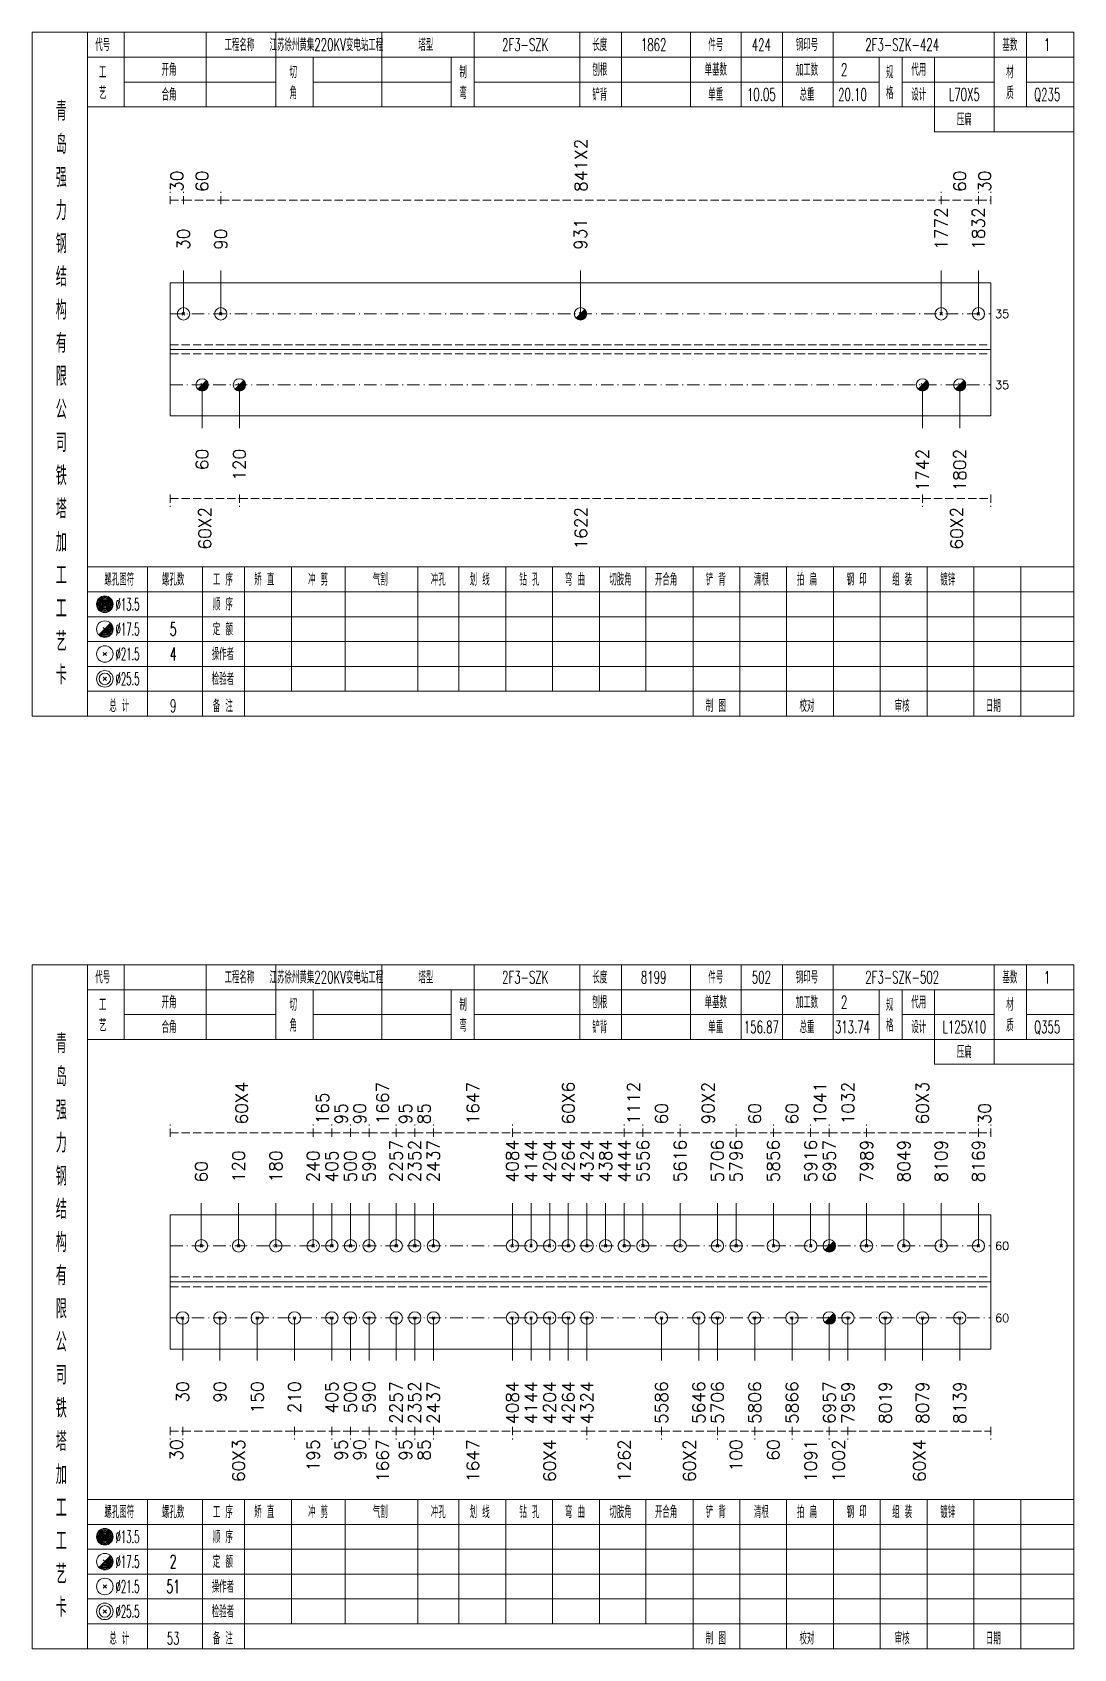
# Model space of a CAD drawing. Extents: x 0 to 4623, y -1159 to 4890.
# Drawn here: x 311.4 to 562.8, y 2475 to 2865 of the extents above; entities that cross this region are included whole.
import ezdxf
from ezdxf.enums import TextEntityAlignment as Align

# ---------------------------------------------------------------- set-up
doc = ezdxf.new("R2010")
doc.units = 0
doc.header["$MEASUREMENT"] = 0
doc.linetypes.add('一点画线', pattern=[5.2, 3, -1, 0.2, -1])
doc.linetypes.add('虚线', pattern=[2.75, 2, -0.75])
doc.layers.get('0').update_dxf_attribs({"linetype": 'CONTINUOUS', "lineweight": 25})
for name, color, linetype, lineweight in [('1', 7, 'CONTINUOUS', 25), ('4', 7, 'CONTINUOUS', 25), ('5', 7, 'CONTINUOUS', 25)]:
    doc.layers.add(name, color=color, linetype=linetype, lineweight=lineweight)
doc.styles.get("Standard").update_dxf_attribs({"font": 'simplex.shx', "width": 0.7, "height": 3, "bigfont": 'gbhzfs.shx'})

# ---------------------------------------------------------------- blocks, each defined once
blk = doc.blocks.new('孔21.5')
at = {"layer": '5', "color": 7, "linetype": 'Continuous', "lineweight": 13}
for p, q in [((-0.2, -0.2), (0.2, 0.2)), ((-0.2, 0.2), (0.2, -0.2))]:
    blk.add_line(p, q, dxfattribs=at)
blk.add_circle((0, 0), 1, dxfattribs=at)
blk = doc.blocks.new('孔17.5')
at = {"layer": '5', "color": 7, "linetype": 'Continuous', "lineweight": 13}
for p, q in [((-0.707, -0.707), (0.707, 0.707)), ((-0.2, 0.2), (0.2, -0.2))]:
    blk.add_line(p, q, dxfattribs=at)
blk.add_circle((0, 0), 1, dxfattribs=at)
for radius in [0.9, 0.8, 0.7, 0.6, 0.5, 0.4, 0.3, 0.2, 0.1]:
    blk.add_arc((0, 0), radius, 225, 45, dxfattribs=at)

msp = doc.modelspace()

# ---------------------------------------------------------------- linework, layer by layer
at = {"color": 8, "linetype": '虚线', "lineweight": 9}
for p, q in [((344.7, 2823.5), (344.7, 2826.5)), ((344.7, 2824.5), (347.892, 2824.5)), ((347.892, 2823.5), (347.892, 2826.5)), ((347.892, 2823.5), (347.892, 2826.5)), ((347.892, 2824.5), (356.892, 2824.5)), ((356.892, 2823.5), (356.892, 2826.5)), ((356.892, 2823.5), (356.892, 2826.5)), ((356.892, 2824.5), (530.8, 2824.5)), ((530.8, 2823.5), (530.8, 2826.5)), ((530.8, 2823.5), (530.8, 2826.5)), ((530.8, 2824.5), (539.8, 2824.5)), ((539.8, 2823.5), (539.8, 2826.5)), ((539.8, 2823.5), (539.8, 2826.5)), ((539.8, 2824.5), (542.8, 2824.5)), ((542.8, 2823.5), (542.8, 2826.5)), ((344.7, 2753.5), (344.7, 2750.5)), ((361.392, 2753.5), (361.392, 2750.5)), ((361.392, 2753.5), (361.392, 2750.5)), ((526.3, 2753.5), (526.3, 2750.5)), ((526.3, 2753.5), (526.3, 2750.5)), ((542.8, 2753.5), (542.8, 2750.5)), ((344.7, 2752.5), (361.392, 2752.5)), ((361.392, 2752.5), (526.3, 2752.5)), ((526.3, 2752.5), (542.8, 2752.5)), ((344.7, 2598.5), (344.7, 2601.5)), ((379.2, 2598.5), (379.2, 2601.5)), ((379.2, 2598.5), (379.2, 2601.5)), ((383.7, 2598.5), (383.7, 2601.5)), ((383.7, 2598.5), (383.7, 2601.5)), ((388.2, 2598.5), (388.2, 2601.5)), ((388.2, 2598.5), (388.2, 2601.5)), ((392.7, 2598.5), (392.7, 2601.5)), ((392.7, 2598.5), (392.7, 2601.5)), ((399.232, 2598.5), (399.232, 2601.5)), ((399.232, 2598.5), (399.232, 2601.5)), ((403.732, 2598.5), (403.732, 2601.5)), ((403.732, 2598.5), (403.732, 2601.5)), ((408.232, 2598.5), (408.232, 2601.5)), ((408.232, 2598.5), (408.232, 2601.5)), ((427.3, 2598.5), (427.3, 2601.5)), ((427.3, 2598.5), (427.3, 2601.5)), ((454.3, 2598.5), (454.3, 2601.5)), ((454.3, 2598.5), (454.3, 2601.5)), ((458.8, 2598.5), (458.8, 2601.5)), ((458.8, 2598.5), (458.8, 2601.5)), ((467.8, 2598.5), (467.8, 2601.5)), ((467.8, 2598.5), (467.8, 2601.5)), ((481.3, 2598.5), (481.3, 2601.5)), ((481.3, 2598.5), (481.3, 2601.5)), ((490.3, 2598.5), (490.3, 2601.5)), ((490.3, 2598.5), (490.3, 2601.5)), ((499.3, 2598.5), (499.3, 2601.5)), ((499.3, 2598.5), (499.3, 2601.5)), ((503.8, 2598.5), (503.8, 2601.5)), ((503.8, 2598.5), (503.8, 2601.5)), ((512.8, 2598.5), (512.8, 2601.5)), ((512.8, 2598.5), (512.8, 2601.5)), ((539.8, 2598.5), (539.8, 2601.5)), ((539.8, 2598.5), (539.8, 2601.5)), ((542.8, 2598.5), (542.8, 2601.5)), ((344.7, 2599.5), (379.2, 2599.5)), ((379.2, 2599.5), (383.7, 2599.5)), ((383.7, 2599.5), (388.2, 2599.5)), ((388.2, 2599.5), (392.7, 2599.5)), ((392.7, 2599.5), (399.232, 2599.5)), ((399.232, 2599.5), (403.732, 2599.5)), ((403.732, 2599.5), (408.232, 2599.5)), ((408.232, 2599.5), (427.3, 2599.5)), ((427.3, 2599.5), (454.3, 2599.5)), ((454.3, 2599.5), (458.8, 2599.5)), ((458.8, 2599.5), (467.8, 2599.5)), ((467.8, 2599.5), (481.3, 2599.5)), ((481.3, 2599.5), (490.3, 2599.5)), ((490.3, 2599.5), (499.3, 2599.5)), ((499.3, 2599.5), (503.8, 2599.5)), ((503.8, 2599.5), (512.8, 2599.5)), ((512.8, 2599.5), (539.8, 2599.5)), ((539.8, 2599.5), (542.8, 2599.5)), ((344.7, 2528.5), (344.7, 2525.5)), ((344.7, 2527.5), (347.7, 2527.5)), ((347.7, 2528.5), (347.7, 2525.5)), ((347.7, 2528.5), (347.7, 2525.5)), ((347.7, 2527.5), (374.7, 2527.5)), ((374.7, 2528.5), (374.7, 2525.5)), ((374.7, 2528.5), (374.7, 2525.5)), ((374.7, 2527.5), (383.7, 2527.5)), ((383.7, 2528.5), (383.7, 2525.5)), ((383.7, 2528.5), (383.7, 2525.5)), ((383.7, 2527.5), (388.2, 2527.5)), ((388.2, 2528.5), (388.2, 2525.5)), ((388.2, 2528.5), (388.2, 2525.5)), ((388.2, 2527.5), (392.7, 2527.5)), ((392.7, 2528.5), (392.7, 2525.5)), ((392.7, 2528.5), (392.7, 2525.5)), ((392.7, 2527.5), (399.232, 2527.5)), ((399.232, 2528.5), (399.232, 2525.5)), ((399.232, 2528.5), (399.232, 2525.5)), ((399.232, 2527.5), (403.732, 2527.5)), ((403.732, 2528.5), (403.732, 2525.5)), ((403.732, 2528.5), (403.732, 2525.5)), ((403.732, 2527.5), (408.232, 2527.5)), ((408.232, 2528.5), (408.232, 2525.5)), ((408.232, 2528.5), (408.232, 2525.5)), ((408.232, 2527.5), (427.3, 2527.5)), ((427.3, 2528.5), (427.3, 2525.5)), ((427.3, 2528.5), (427.3, 2525.5)), ((427.3, 2527.5), (445.3, 2527.5)), ((445.3, 2528.5), (445.3, 2525.5)), ((445.3, 2528.5), (445.3, 2525.5)), ((445.3, 2527.5), (463.3, 2527.5)), ((463.3, 2528.5), (463.3, 2525.5)), ((463.3, 2528.5), (463.3, 2525.5)), ((463.3, 2527.5), (476.8, 2527.5)), ((476.8, 2528.5), (476.8, 2525.5)), ((476.8, 2528.5), (476.8, 2525.5)), ((476.8, 2527.5), (485.8, 2527.5)), ((485.8, 2528.5), (485.8, 2525.5)), ((485.8, 2528.5), (485.8, 2525.5)), ((485.8, 2527.5), (494.8, 2527.5)), ((494.8, 2528.5), (494.8, 2525.5)), ((494.8, 2528.5), (494.8, 2525.5)), ((494.8, 2527.5), (503.8, 2527.5)), ((503.8, 2528.5), (503.8, 2525.5)), ((503.8, 2528.5), (503.8, 2525.5)), ((503.8, 2527.5), (508.3, 2527.5)), ((508.3, 2528.5), (508.3, 2525.5)), ((508.3, 2528.5), (508.3, 2525.5)), ((508.3, 2527.5), (542.8, 2527.5)), ((542.8, 2528.5), (542.8, 2525.5))]:
    msp.add_line(p, q, dxfattribs=at)
at = {"color": 7, "linetype": 'Continuous', "lineweight": 18}
for p, q in [((344.7, 2804.571), (344.7, 2772.429)), ((344.7, 2804.571), (542.8, 2804.571)), ((542.8, 2804.571), (542.8, 2772.429)), ((344.7, 2788.5), (542.8, 2788.5)), ((344.7, 2579.7), (344.7, 2547.3)), ((344.7, 2579.7), (542.8, 2579.7)), ((542.8, 2579.7), (542.8, 2547.3)), ((344.7, 2563.5), (542.8, 2563.5))]:
    msp.add_line(p, q, dxfattribs=at)
at = {"color": 7, "linetype": 'Continuous', "lineweight": 13}
for p, q in [((347.892, 2797.071), (347.892, 2807.5)), ((356.892, 2797.071), (356.892, 2807.5)), ((443.75, 2797.071), (443.75, 2807.5)), ((530.8, 2797.071), (530.8, 2807.5)), ((539.8, 2797.071), (539.8, 2807.5)), ((352.392, 2779.929), (352.392, 2769.5)), ((361.392, 2779.929), (361.392, 2769.5)), ((526.3, 2779.929), (526.3, 2769.5)), ((535.3, 2779.929), (535.3, 2769.5)), ((352.2, 2572.2), (352.2, 2582.5)), ((361.2, 2572.2), (361.2, 2582.5)), ((370.2, 2572.2), (370.2, 2582.5)), ((379.2, 2572.2), (379.2, 2582.5)), ((383.7, 2572.2), (383.7, 2582.5)), ((388.2, 2572.2), (388.2, 2582.5)), ((392.7, 2572.2), (392.7, 2582.5)), ((399.232, 2572.2), (399.232, 2582.5)), ((403.732, 2572.2), (403.732, 2582.5)), ((408.232, 2572.2), (408.232, 2582.5)), ((427.3, 2572.2), (427.3, 2582.5)), ((431.8, 2572.2), (431.8, 2582.5)), ((436.3, 2572.2), (436.3, 2582.5)), ((440.8, 2572.2), (440.8, 2582.5)), ((445.3, 2572.2), (445.3, 2582.5)), ((449.8, 2572.2), (449.8, 2582.5)), ((454.3, 2572.2), (454.3, 2582.5)), ((458.8, 2572.2), (458.8, 2582.5)), ((467.8, 2572.2), (467.8, 2582.5)), ((476.8, 2572.2), (476.8, 2582.5)), ((481.3, 2572.2), (481.3, 2582.5)), ((490.3, 2572.2), (490.3, 2582.5)), ((499.3, 2572.2), (499.3, 2582.5)), ((503.8, 2572.2), (503.8, 2582.5)), ((512.8, 2572.2), (512.8, 2582.5)), ((521.8, 2572.2), (521.8, 2582.5)), ((530.8, 2572.2), (530.8, 2582.5)), ((539.8, 2572.2), (539.8, 2582.5)), ((347.7, 2554.8), (347.7, 2544.5)), ((356.7, 2554.8), (356.7, 2544.5)), ((365.7, 2554.8), (365.7, 2544.5)), ((374.7, 2554.8), (374.7, 2544.5)), ((383.7, 2554.8), (383.7, 2544.5)), ((388.2, 2554.8), (388.2, 2544.5)), ((392.7, 2554.8), (392.7, 2544.5)), ((399.232, 2554.8), (399.232, 2544.5)), ((403.732, 2554.8), (403.732, 2544.5)), ((408.232, 2554.8), (408.232, 2544.5)), ((427.3, 2554.8), (427.3, 2544.5)), ((431.8, 2554.8), (431.8, 2544.5)), ((436.3, 2554.8), (436.3, 2544.5)), ((440.8, 2554.8), (440.8, 2544.5)), ((445.3, 2554.8), (445.3, 2544.5)), ((463.3, 2554.8), (463.3, 2544.5)), ((472.3, 2554.8), (472.3, 2544.5)), ((476.8, 2554.8), (476.8, 2544.5)), ((485.8, 2554.8), (485.8, 2544.5)), ((494.8, 2554.8), (494.8, 2544.5)), ((503.8, 2554.8), (503.8, 2544.5)), ((508.3, 2554.8), (508.3, 2544.5)), ((517.3, 2554.8), (517.3, 2544.5)), ((526.3, 2554.8), (526.3, 2544.5)), ((535.3, 2554.8), (535.3, 2544.5))]:
    msp.add_line(p, q, dxfattribs=at)
at = {"color": 3, "linetype": '一点画线', "lineweight": 13}
for p, q in [((344.7, 2797.071), (542.8, 2797.071)), ((344.7, 2779.929), (542.8, 2779.929)), ((344.7, 2572.2), (542.8, 2572.2)), ((344.7, 2554.8), (542.8, 2554.8))]:
    msp.add_line(p, q, dxfattribs=at)
at = {"color": 1, "linetype": '虚线', "lineweight": 18}
for p, q in [((344.7, 2789.571), (542.8, 2789.571)), ((344.7, 2787.429), (542.8, 2787.429)), ((344.7, 2564.7), (542.8, 2564.7)), ((344.7, 2562.3), (542.8, 2562.3))]:
    msp.add_line(p, q, dxfattribs=at)
at = {"layer": '1', "color": 7, "linetype": 'Continuous', "lineweight": 18}
for p, q in [((344.7, 2772.429), (542.8, 2772.429)), ((344.7, 2547.3), (542.8, 2547.3))]:
    msp.add_line(p, q, dxfattribs=at)
at = {"layer": '4', "color": 1, "linetype": 'Continuous', "lineweight": 18}
for p, q in [((324.7, 2700), (324.7, 2865)), ((333.6, 2847), (333.6, 2865)), ((353.4, 2847), (353.4, 2865)), ((370.2, 2847), (370.2, 2865)), ((395.8, 2847), (395.8, 2865)), ((418.1, 2847), (418.1, 2865)), ((443.6, 2847), (443.6, 2865)), ((453.6, 2847), (453.6, 2865)), ((470.3, 2847), (470.3, 2865)), ((482.5, 2847), (482.5, 2865)), ((492.5, 2847), (492.5, 2865)), ((504.7, 2847), (504.7, 2865)), ((543.6, 2841), (543.6, 2865)), ((551.4, 2847), (551.4, 2865)), ((324.7, 2859), (562.8, 2859)), ((379.2, 2847), (379.2, 2859)), ((412.5, 2847), (412.5, 2859)), ((515.8, 2847), (515.8, 2859)), ((521.4, 2847), (521.4, 2859)), ((529.2, 2841), (529.2, 2859)), ((333.6, 2853), (370.2, 2853)), ((379.2, 2853), (412.5, 2853)), ((418.1, 2853), (515.8, 2853)), ((521.4, 2853), (543.6, 2853)), ((551.4, 2853), (562.8, 2853)), ((324.7, 2847), (562.8, 2847)), ((529.2, 2841), (562.8, 2841)), ((324.7, 2736), (562.8, 2736)), ((339.2, 2700), (339.2, 2736)), ((352.5, 2700), (352.5, 2736)), ((362.6, 2700), (362.6, 2736)), ((374, 2706), (374, 2736)), ((386.9, 2706), (386.9, 2736)), ((404.5, 2706), (404.5, 2736)), ((414.4, 2706), (414.4, 2736)), ((425.7, 2706), (425.7, 2736)), ((437, 2706), (437, 2736)), ((448.3, 2706), (448.3, 2736)), ((459.5, 2706), (459.5, 2736)), ((470.9, 2706), (470.9, 2736)), ((482.2, 2706), (482.2, 2736)), ((493.5, 2706), (493.5, 2736)), ((504.8, 2706), (504.8, 2736)), ((516.1, 2706), (516.1, 2736)), ((527.4, 2706), (527.4, 2736)), ((538.7, 2706), (538.7, 2736)), ((550, 2706), (550, 2736)), ((324.7, 2730), (562.8, 2730)), ((324.7, 2724), (562.8, 2724)), ((324.7, 2718), (562.8, 2718)), ((324.7, 2712), (562.8, 2712)), ((324.7, 2706), (562.8, 2706)), ((470.9, 2700), (470.9, 2706)), ((482.2, 2700), (482.2, 2706)), ((493.5, 2700), (493.5, 2706)), ((504.8, 2700), (504.8, 2706)), ((516.1, 2700), (516.1, 2706)), ((527.4, 2700), (527.4, 2706)), ((538.7, 2700), (538.7, 2706)), ((550, 2700), (550, 2706)), ((324.7, 2475), (324.7, 2640)), ((333.6, 2622), (333.6, 2640)), ((353.4, 2622), (353.4, 2640)), ((370.2, 2622), (370.2, 2640)), ((395.8, 2622), (395.8, 2640)), ((418.1, 2622), (418.1, 2640)), ((443.6, 2622), (443.6, 2640)), ((453.6, 2622), (453.6, 2640)), ((470.3, 2622), (470.3, 2640)), ((482.5, 2622), (482.5, 2640)), ((492.5, 2622), (492.5, 2640)), ((504.7, 2622), (504.7, 2640)), ((543.6, 2616), (543.6, 2640)), ((551.4, 2622), (551.4, 2640)), ((324.7, 2634), (562.8, 2634)), ((379.2, 2622), (379.2, 2634)), ((412.5, 2622), (412.5, 2634)), ((515.8, 2622), (515.8, 2634)), ((521.4, 2622), (521.4, 2634)), ((529.2, 2616), (529.2, 2634)), ((333.6, 2628), (370.2, 2628)), ((379.2, 2628), (412.5, 2628)), ((418.1, 2628), (515.8, 2628)), ((521.4, 2628), (543.6, 2628)), ((551.4, 2628), (562.8, 2628)), ((324.7, 2622), (562.8, 2622)), ((529.2, 2616), (562.8, 2616)), ((324.7, 2511), (562.8, 2511)), ((339.2, 2475), (339.2, 2511)), ((352.5, 2475), (352.5, 2511)), ((362.6, 2475), (362.6, 2511)), ((374, 2481), (374, 2511)), ((386.9, 2481), (386.9, 2511)), ((404.5, 2481), (404.5, 2511)), ((414.4, 2481), (414.4, 2511)), ((425.7, 2481), (425.7, 2511)), ((437, 2481), (437, 2511)), ((448.3, 2481), (448.3, 2511)), ((459.5, 2481), (459.5, 2511)), ((470.9, 2481), (470.9, 2511)), ((482.2, 2481), (482.2, 2511)), ((493.5, 2481), (493.5, 2511)), ((504.8, 2481), (504.8, 2511)), ((516.1, 2481), (516.1, 2511)), ((527.4, 2481), (527.4, 2511)), ((538.7, 2481), (538.7, 2511)), ((550, 2481), (550, 2511)), ((324.7, 2505), (562.8, 2505)), ((324.7, 2499), (562.8, 2499)), ((324.7, 2493), (562.8, 2493)), ((324.7, 2487), (562.8, 2487)), ((324.7, 2481), (562.8, 2481)), ((470.9, 2475), (470.9, 2481)), ((482.2, 2475), (482.2, 2481)), ((493.5, 2475), (493.5, 2481)), ((504.8, 2475), (504.8, 2481)), ((516.1, 2475), (516.1, 2481)), ((527.4, 2475), (527.4, 2481)), ((538.7, 2475), (538.7, 2481)), ((550, 2475), (550, 2481))]:
    msp.add_line(p, q, dxfattribs=at)
at = {"layer": '4', "color": 7, "linetype": 'Continuous', "lineweight": 13}
for p, q in [((328.7, 2726.8), (329.1, 2727.2)), ((329.1, 2726.8), (328.7, 2727.2)), ((327.486, 2719.586), (330.314, 2722.414)), ((328.5, 2721.4), (329.3, 2720.6)), ((328.5, 2714.6), (329.3, 2715.4)), ((328.5, 2715.4), (329.3, 2714.6)), ((328.5, 2708.6), (329.3, 2709.4)), ((328.5, 2709.4), (329.3, 2708.6)), ((328.7, 2501.8), (329.1, 2502.2)), ((329.1, 2501.8), (328.7, 2502.2)), ((327.486, 2494.586), (330.314, 2497.414)), ((328.5, 2496.4), (329.3, 2495.6)), ((328.5, 2489.6), (329.3, 2490.4)), ((328.5, 2490.4), (329.3, 2489.6)), ((328.5, 2483.6), (329.3, 2484.4)), ((328.5, 2484.4), (329.3, 2483.6))]:
    msp.add_line(p, q, dxfattribs=at)
at = {"layer": '4', "color": 1, "linetype": 'Continuous', "lineweight": 18}
for points in [[(311.4, 2865), (311.4, 2700), (562.8, 2700), (562.8, 2865)], [(311.4, 2640), (311.4, 2475), (562.8, 2475), (562.8, 2640)]]:
    msp.add_lwpolyline(points, close=True, dxfattribs=at)
at = {"layer": '4', "color": 7, "linetype": 'Continuous', "lineweight": 13}
for centre, radius in [((328.9, 2727), 2), ((328.9, 2727), 1.8), ((328.9, 2727), 1.6), ((328.9, 2727), 1.4), ((328.9, 2727), 1.2), ((328.9, 2727), 1), ((328.9, 2727), 0.8), ((328.9, 2727), 0.6), ((328.9, 2727), 0.4), ((328.9, 2727), 0.2), ((328.9, 2721), 2), ((328.9, 2715), 2), ((328.9, 2709), 2), ((328.9, 2709), 1.4), ((328.9, 2502), 2), ((328.9, 2502), 1.8), ((328.9, 2502), 1.6), ((328.9, 2502), 1.4), ((328.9, 2502), 1.2), ((328.9, 2502), 1), ((328.9, 2502), 0.8), ((328.9, 2502), 0.6), ((328.9, 2502), 0.4), ((328.9, 2502), 0.2), ((328.9, 2496), 2), ((328.9, 2490), 2), ((328.9, 2484), 2), ((328.9, 2484), 1.4)]:
    msp.add_circle(centre, radius, dxfattribs=at)
for centre, radius in [((328.9, 2721), 1.8), ((328.9, 2721), 1.6), ((328.9, 2721), 1.4), ((328.9, 2721), 1.2), ((328.9, 2721), 1), ((328.9, 2721), 0.8), ((328.9, 2721), 0.6), ((328.9, 2721), 0.4), ((328.9, 2721), 0.2), ((328.9, 2496), 1.8), ((328.9, 2496), 1.6), ((328.9, 2496), 1.4), ((328.9, 2496), 1.2), ((328.9, 2496), 1), ((328.9, 2496), 0.8), ((328.9, 2496), 0.6), ((328.9, 2496), 0.4), ((328.9, 2496), 0.2)]:
    msp.add_arc(centre, radius, 225, 45, dxfattribs=at)

# ---------------------------------------------------------------- block references
at = {"color": 7, "linetype": 'Continuous', "lineweight": 13, "xscale": 1.5, "yscale": 1.5, "zscale": 1.5}
for name, p in [('孔21.5', (347.892, 2797.071)), ('孔21.5', (356.892, 2797.071)), ('孔17.5', (443.75, 2797.071)), ('孔21.5', (530.8, 2797.071)), ('孔21.5', (539.8, 2797.071)), ('孔21.5', (352.2, 2572.2)), ('孔21.5', (361.2, 2572.2)), ('孔21.5', (370.2, 2572.2)), ('孔21.5', (379.2, 2572.2)), ('孔21.5', (383.7, 2572.2)), ('孔21.5', (388.2, 2572.2)), ('孔21.5', (392.7, 2572.2)), ('孔21.5', (399.232, 2572.2)), ('孔21.5', (403.732, 2572.2)), ('孔21.5', (408.232, 2572.2)), ('孔21.5', (427.3, 2572.2)), ('孔21.5', (431.8, 2572.2)), ('孔21.5', (436.3, 2572.2)), ('孔21.5', (440.8, 2572.2)), ('孔21.5', (445.3, 2572.2)), ('孔21.5', (449.8, 2572.2)), ('孔21.5', (454.3, 2572.2)), ('孔21.5', (458.8, 2572.2)), ('孔21.5', (467.8, 2572.2)), ('孔21.5', (476.8, 2572.2)), ('孔21.5', (481.3, 2572.2)), ('孔21.5', (490.3, 2572.2)), ('孔21.5', (499.3, 2572.2)), ('孔17.5', (503.8, 2572.2)), ('孔21.5', (512.8, 2572.2)), ('孔21.5', (521.8, 2572.2)), ('孔21.5', (530.8, 2572.2)), ('孔21.5', (539.8, 2572.2))]:
    msp.add_blockref(name, p, dxfattribs=at)
at = {"layer": '1', "color": 7, "linetype": 'Continuous', "lineweight": 13, "xscale": 1.5, "yscale": 1.5, "zscale": 1.5}
for name, p in [('孔17.5', (352.392, 2779.929)), ('孔17.5', (361.392, 2779.929)), ('孔17.5', (526.3, 2779.929)), ('孔17.5', (535.3, 2779.929)), ('孔21.5', (347.7, 2554.8)), ('孔21.5', (356.7, 2554.8)), ('孔21.5', (365.7, 2554.8)), ('孔21.5', (374.7, 2554.8)), ('孔21.5', (383.7, 2554.8)), ('孔21.5', (388.2, 2554.8)), ('孔21.5', (392.7, 2554.8)), ('孔21.5', (399.232, 2554.8)), ('孔21.5', (403.732, 2554.8)), ('孔21.5', (408.232, 2554.8)), ('孔21.5', (427.3, 2554.8)), ('孔21.5', (431.8, 2554.8)), ('孔21.5', (436.3, 2554.8)), ('孔21.5', (440.8, 2554.8)), ('孔21.5', (445.3, 2554.8)), ('孔21.5', (463.3, 2554.8)), ('孔21.5', (472.3, 2554.8)), ('孔21.5', (476.8, 2554.8)), ('孔21.5', (485.8, 2554.8)), ('孔21.5', (494.8, 2554.8)), ('孔17.5', (503.8, 2554.8)), ('孔21.5', (508.3, 2554.8)), ('孔21.5', (517.3, 2554.8)), ('孔21.5', (526.3, 2554.8)), ('孔21.5', (535.3, 2554.8))]:
    msp.add_blockref(name, p, dxfattribs=at)

# ---------------------------------------------------------------- texts
at = {"color": 8, "linetype": 'Continuous', "lineweight": 9}
for s, p in [('841X2', (443.846, 2826.5)), ('30', (346.296, 2826.5)), ('60', (352.392, 2826.5)), ('60', (535.3, 2826.5)), ('30', (541.3, 2826.5)), ('60X4', (361.95, 2601.5)), ('1667', (395.966, 2601.5)), ('1647', (417.766, 2601.5)), ('60X6', (440.8, 2601.5)), ('1112', (456.55, 2601.5)), ('90X2', (474.55, 2601.5)), ('1041', (501.55, 2601.5)), ('1032', (508.3, 2601.5)), ('60X3', (526.3, 2601.5)), ('165', (381.45, 2601.5)), ('95', (385.95, 2601.5)), ('90', (390.45, 2601.5)), ('95', (401.482, 2601.5)), ('85', (405.982, 2601.5)), ('60', (463.3, 2601.5)), ('60', (485.8, 2601.5)), ('60', (494.8, 2601.5)), ('30', (541.3, 2601.5))]:
    msp.add_text(s, height=3, rotation=90, dxfattribs=at).set_placement(p, align=Align.MIDDLE_LEFT)
at = {"color": 7, "linetype": 'Continuous', "lineweight": 13}
for s, p in [('1772', (530.8, 2812.5)), ('1832', (539.8, 2812.5)), ('30', (347.892, 2812.5)), ('90', (356.892, 2812.5)), ('931', (443.75, 2812.5)), ('2257', (399.232, 2587.5)), ('2352', (403.732, 2587.5)), ('2437', (408.232, 2587.5)), ('4084', (427.3, 2587.5)), ('4144', (431.8, 2587.5)), ('4204', (436.3, 2587.5)), ('4264', (440.8, 2587.5)), ('4324', (445.3, 2587.5)), ('4384', (449.8, 2587.5)), ('4444', (454.3, 2587.5)), ('5556', (458.8, 2587.5)), ('5616', (467.8, 2587.5)), ('5706', (476.8, 2587.5)), ('5796', (481.3, 2587.5)), ('5856', (490.3, 2587.5)), ('5916', (499.3, 2587.5)), ('6957', (503.8, 2587.5)), ('120', (361.2, 2587.5)), ('180', (370.2, 2587.5)), ('240', (379.2, 2587.5)), ('405', (383.7, 2587.5)), ('500', (388.2, 2587.5)), ('590', (392.7, 2587.5)), ('7989', (512.8, 2587.5)), ('8049', (521.8, 2587.5)), ('8109', (530.8, 2587.5)), ('8169', (539.8, 2587.5)), ('60', (352.2, 2587.5))]:
    msp.add_text(s, height=3, rotation=90, dxfattribs=at).set_placement(p, align=Align.MIDDLE_LEFT)
for s, p in [('35', (543.8, 2797.071)), ('35', (543.8, 2779.929)), ('60', (543.8, 2572.2)), ('60', (543.8, 2554.8))]:
    msp.add_text(s, height=2, dxfattribs=at).set_placement(p, align=Align.MIDDLE_LEFT)
at = {"color": 8, "linetype": 'Continuous', "lineweight": 9}
for s, p in [('60X2', (353.046, 2750.5)), ('1622', (443.846, 2750.5)), ('60X2', (534.55, 2750.5)), ('30', (346.2, 2525.5)), ('60X3', (361.2, 2525.5)), ('195', (379.2, 2525.5)), ('95', (385.95, 2525.5)), ('90', (390.45, 2525.5)), ('1667', (395.966, 2525.5)), ('95', (401.482, 2525.5)), ('85', (405.982, 2525.5)), ('1647', (417.766, 2525.5)), ('60X4', (436.3, 2525.5)), ('1262', (454.3, 2525.5)), ('60X2', (470.05, 2525.5)), ('100', (481.3, 2525.5)), ('60', (490.3, 2525.5)), ('1091', (499.3, 2525.5)), ('1002', (506.05, 2525.5)), ('60X4', (525.55, 2525.5))]:
    msp.add_text(s, height=3, rotation=90, dxfattribs=at).set_placement(p, align=Align.MIDDLE_RIGHT)
at = {"layer": '1', "color": 7, "linetype": 'Continuous', "lineweight": 13}
for s, p in [('60', (352.392, 2764.5)), ('120', (361.392, 2764.5)), ('1742', (526.3, 2764.5)), ('1802', (535.3, 2764.5)), ('30', (347.7, 2539.5)), ('90', (356.7, 2539.5)), ('150', (365.7, 2539.5)), ('210', (374.7, 2539.5)), ('405', (383.7, 2539.5)), ('500', (388.2, 2539.5)), ('590', (392.7, 2539.5)), ('2257', (399.232, 2539.5)), ('2352', (403.732, 2539.5)), ('2437', (408.232, 2539.5)), ('4084', (427.3, 2539.5)), ('4144', (431.8, 2539.5)), ('4204', (436.3, 2539.5)), ('4264', (440.8, 2539.5)), ('4324', (445.3, 2539.5)), ('5586', (463.3, 2539.5)), ('5646', (472.3, 2539.5)), ('5706', (476.8, 2539.5)), ('5806', (485.8, 2539.5)), ('5866', (494.8, 2539.5)), ('6957', (503.8, 2539.5)), ('7959', (508.3, 2539.5)), ('8019', (517.3, 2539.5)), ('8079', (526.3, 2539.5)), ('8139', (535.3, 2539.5))]:
    msp.add_text(s, height=3, rotation=90, dxfattribs=at).set_placement(p, align=Align.MIDDLE_RIGHT)
at = {"layer": '4', "color": 1, "linetype": 'Continuous', "lineweight": 13}
for s, height, width, p in [('代号', 3, 0.6, (328.4, 2862)), ('工程名称', 3, 0.6, (361.4, 2862)), ('江苏徐州黄集220KV变电站工程', 3, 0.6, (382.4, 2862)), ('塔型', 3, 0.6, (406.4, 2862)), ('2F3-SZK', 3, 0.6, (430.4, 2862)), ('长度', 3, 0.6, (448.4, 2862)), ('1862', 3, 0.6, (461.4, 2862)), ('件号', 3, 0.6, (476.4, 2862)), ('424', 3, 0.6, (487.4, 2862)), ('钢印号', 3, 0.6, (498.4, 2862)), ('2F3-SZK-424', 3, 0.6, (521.4, 2862)), ('基数', 3, 0.6, (547.4, 2862)), ('1', 3, 0.6, (556.4, 2862)), ('工', 3, 0.6, (328.4, 2855.4)), ('开角', 3, 0.6, (344.4, 2856)), ('切', 3, 0.6, (374.4, 2855.4)), ('制', 3, 0.6, (415.4, 2855.4)), ('刨根', 3, 0.6, (448.4, 2856)), ('单基数', 3, 0.6, (476.4, 2856)), ('加工数', 3, 0.6, (498.4, 2856)), ('2', 3, 0.6, (507.4, 2856)), ('规', 3, 0.6, (518.4, 2855.4)), ('代用', 3, 0.6, (525.4, 2856)), ('材', 3, 0.6, (547.4, 2855.4)), ('艺', 3, 0.6, (328.4, 2850.4)), ('合角', 3, 0.6, (344.4, 2850)), ('角', 3, 0.6, (374.4, 2850.4)), ('弯', 3, 0.6, (415.4, 2850.4)), ('铲背', 3, 0.6, (448.4, 2850)), ('单重', 3, 0.6, (476.4, 2850)), ('10.05', 3, 0.6, (487.4, 2850)), ('总重', 3, 0.6, (498.4, 2850)), ('20.10', 3, 0.6, (509.4, 2850)), ('格', 3, 0.6, (518.4, 2850.4)), ('设计', 3, 0.6, (525.4, 2850)), ('L70X5', 3, 0.6, (536.4, 2850)), ('质', 3, 0.6, (547.4, 2850.4)), ('Q235', 3, 0.6, (556.4, 2850)), ('青', 4.6, 0.8, (318.4, 2846)), ('压扁', 3, 0.6, (536.4, 2844)), ('岛', 4.6, 0.8, (318.4, 2838)), ('强', 4.6, 0.8, (318.4, 2830)), ('力', 4.6, 0.8, (318.4, 2822)), ('钢', 4.6, 0.8, (318.4, 2814)), ('结', 4.6, 0.8, (318.4, 2806)), ('构', 4.6, 0.8, (318.4, 2798)), ('有', 4.6, 0.8, (318.4, 2790)), ('限', 4.6, 0.8, (318.4, 2782)), ('公', 4.6, 0.8, (318.4, 2774)), ('司', 4.6, 0.8, (318.4, 2766)), ('铁', 4.6, 0.8, (318.4, 2758)), ('塔', 4.6, 0.8, (318.4, 2750)), ('加', 4.6, 0.8, (318.4, 2742)), ('工', 4.6, 0.8, (318.4, 2734)), ('螺孔图符', 3, 0.6, (332.4, 2733)), ('螺孔数', 3, 0.6, (345.4, 2733)), ('工 序', 3, 0.6, (357.4, 2733)), ('矫 直', 3, 0.6, (367.4, 2733)), ('冲 剪', 3, 0.6, (380.4, 2733)), ('气割', 3, 0.6, (395.4, 2733)), ('冲孔', 3, 0.6, (409.4, 2733)), ('划 线', 3, 0.6, (419.4, 2733)), ('钻 孔', 3, 0.6, (431.4, 2733)), ('弯 曲', 3, 0.6, (442.4, 2733)), ('切肢角', 3, 0.6, (453.4, 2733)), ('开合角', 3, 0.6, (464.4, 2733)), ('铲 背', 3, 0.6, (476.4, 2733)), ('清根', 3, 0.6, (487.4, 2733)), ('拍 扁', 3, 0.6, (498.4, 2733)), ('钢 印', 3, 0.6, (510.4, 2733)), ('组 装', 3, 0.6, (521.4, 2733)), ('镀锌', 3, 0.6, (532.4, 2733)), ('工', 4.6, 0.8, (318.4, 2726)), ('%%C13.5', 3, 0.5, (334.4, 2727)), ('顺 序', 3, 0.6, (357.4, 2727)), ('%%C17.5', 3, 0.5, (334.4, 2721)), ('5', 3.2, 0.6, (345.4, 2721)), ('定 额', 3, 0.6, (357.4, 2721)), ('艺', 4.6, 0.8, (318.4, 2718)), ('%%C21.5', 3, 0.5, (334.4, 2715)), ('4', 3.2, 0.6, (345.4, 2715)), ('操作者', 3, 0.6, (357.4, 2715)), ('卡', 4.6, 0.8, (318.4, 2710)), ('%%C25.5', 3, 0.5, (334.4, 2709)), ('检验者', 3, 0.6, (357.4, 2709)), ('总 计', 3, 0.6, (332.4, 2702.5)), ('9', 3, 0.6, (345.4, 2702.5)), ('备 注', 3, 0.6, (357.4, 2702.5)), ('制 图', 3, 0.6, (476.4, 2702.5)), ('校对', 3, 0.6, (498.4, 2702.5)), ('审核', 3, 0.6, (521.4, 2702.5)), ('日期', 3, 0.6, (543.4, 2702.5)), ('代号', 3, 0.6, (328.4, 2637)), ('工程名称', 3, 0.6, (361.4, 2637)), ('江苏徐州黄集220KV变电站工程', 3, 0.6, (382.4, 2637)), ('塔型', 3, 0.6, (406.4, 2637)), ('2F3-SZK', 3, 0.6, (430.4, 2637)), ('长度', 3, 0.6, (448.4, 2637)), ('8199', 3, 0.6, (461.4, 2637)), ('件号', 3, 0.6, (476.4, 2637)), ('502', 3, 0.6, (487.4, 2637)), ('钢印号', 3, 0.6, (498.4, 2637)), ('2F3-SZK-502', 3, 0.6, (521.4, 2637)), ('基数', 3, 0.6, (547.4, 2637)), ('1', 3, 0.6, (556.4, 2637)), ('开角', 3, 0.6, (344.4, 2631)), ('刨根', 3, 0.6, (448.4, 2631)), ('单基数', 3, 0.6, (476.4, 2631)), ('加工数', 3, 0.6, (498.4, 2631)), ('2', 3, 0.6, (507.4, 2631)), ('代用', 3, 0.6, (525.4, 2631)), ('工', 3, 0.6, (328.4, 2630.4)), ('切', 3, 0.6, (374.4, 2630.4)), ('制', 3, 0.6, (415.4, 2630.4)), ('规', 3, 0.6, (518.4, 2630.4)), ('材', 3, 0.6, (547.4, 2630.4)), ('艺', 3, 0.6, (328.4, 2625.4)), ('合角', 3, 0.6, (344.4, 2625)), ('角', 3, 0.6, (374.4, 2625.4)), ('弯', 3, 0.6, (415.4, 2625.4)), ('铲背', 3, 0.6, (448.4, 2625)), ('单重', 3, 0.6, (476.4, 2625)), ('156.87', 3, 0.6, (487.4, 2625)), ('总重', 3, 0.6, (498.4, 2625)), ('313.74', 3, 0.6, (509.4, 2625)), ('格', 3, 0.6, (518.4, 2625.4)), ('设计', 3, 0.6, (525.4, 2625)), ('L125X10', 3, 0.6, (536.4, 2625)), ('质', 3, 0.6, (547.4, 2625.4)), ('Q355', 3, 0.6, (556.4, 2625)), ('青', 4.6, 0.8, (318.4, 2621)), ('压扁', 3, 0.6, (536.4, 2619)), ('岛', 4.6, 0.8, (318.4, 2613)), ('强', 4.6, 0.8, (318.4, 2605)), ('力', 4.6, 0.8, (318.4, 2597)), ('钢', 4.6, 0.8, (318.4, 2589)), ('结', 4.6, 0.8, (318.4, 2581)), ('构', 4.6, 0.8, (318.4, 2573)), ('有', 4.6, 0.8, (318.4, 2565)), ('限', 4.6, 0.8, (318.4, 2557)), ('公', 4.6, 0.8, (318.4, 2549)), ('司', 4.6, 0.8, (318.4, 2541)), ('铁', 4.6, 0.8, (318.4, 2533)), ('塔', 4.6, 0.8, (318.4, 2525)), ('加', 4.6, 0.8, (318.4, 2517)), ('工', 4.6, 0.8, (318.4, 2509)), ('螺孔图符', 3, 0.6, (332.4, 2508)), ('螺孔数', 3, 0.6, (345.4, 2508)), ('工 序', 3, 0.6, (357.4, 2508)), ('矫 直', 3, 0.6, (367.4, 2508)), ('冲 剪', 3, 0.6, (380.4, 2508)), ('气割', 3, 0.6, (395.4, 2508)), ('冲孔', 3, 0.6, (409.4, 2508)), ('划 线', 3, 0.6, (419.4, 2508)), ('钻 孔', 3, 0.6, (431.4, 2508)), ('弯 曲', 3, 0.6, (442.4, 2508)), ('切肢角', 3, 0.6, (453.4, 2508)), ('开合角', 3, 0.6, (464.4, 2508)), ('铲 背', 3, 0.6, (476.4, 2508)), ('清根', 3, 0.6, (487.4, 2508)), ('拍 扁', 3, 0.6, (498.4, 2508)), ('钢 印', 3, 0.6, (510.4, 2508)), ('组 装', 3, 0.6, (521.4, 2508)), ('镀锌', 3, 0.6, (532.4, 2508)), ('顺 序', 3, 0.6, (357.4, 2502)), ('工', 4.6, 0.8, (318.4, 2501)), ('%%C13.5', 3, 0.5, (334.4, 2502)), ('%%C17.5', 3, 0.5, (334.4, 2496)), ('2', 3.2, 0.6, (345.4, 2496)), ('定 额', 3, 0.6, (357.4, 2496)), ('艺', 4.6, 0.8, (318.4, 2493)), ('%%C21.5', 3, 0.5, (334.4, 2490)), ('51', 3.2, 0.6, (345.4, 2490)), ('操作者', 3, 0.6, (357.4, 2490)), ('卡', 4.6, 0.8, (318.4, 2485)), ('%%C25.5', 3, 0.5, (334.4, 2484)), ('检验者', 3, 0.6, (357.4, 2484)), ('总 计', 3, 0.6, (332.4, 2477.5)), ('53', 3, 0.6, (345.4, 2477.5)), ('备 注', 3, 0.6, (357.4, 2477.5)), ('制 图', 3, 0.6, (476.4, 2477.5)), ('校对', 3, 0.6, (498.4, 2477.5)), ('审核', 3, 0.6, (521.4, 2477.5)), ('日期', 3, 0.6, (543.4, 2477.5))]:
    msp.add_text(s, height=height, dxfattribs=dict(at, width=width)).set_placement(p, align=Align.MIDDLE_CENTER)

doc.saveas('drawing.dxf')
